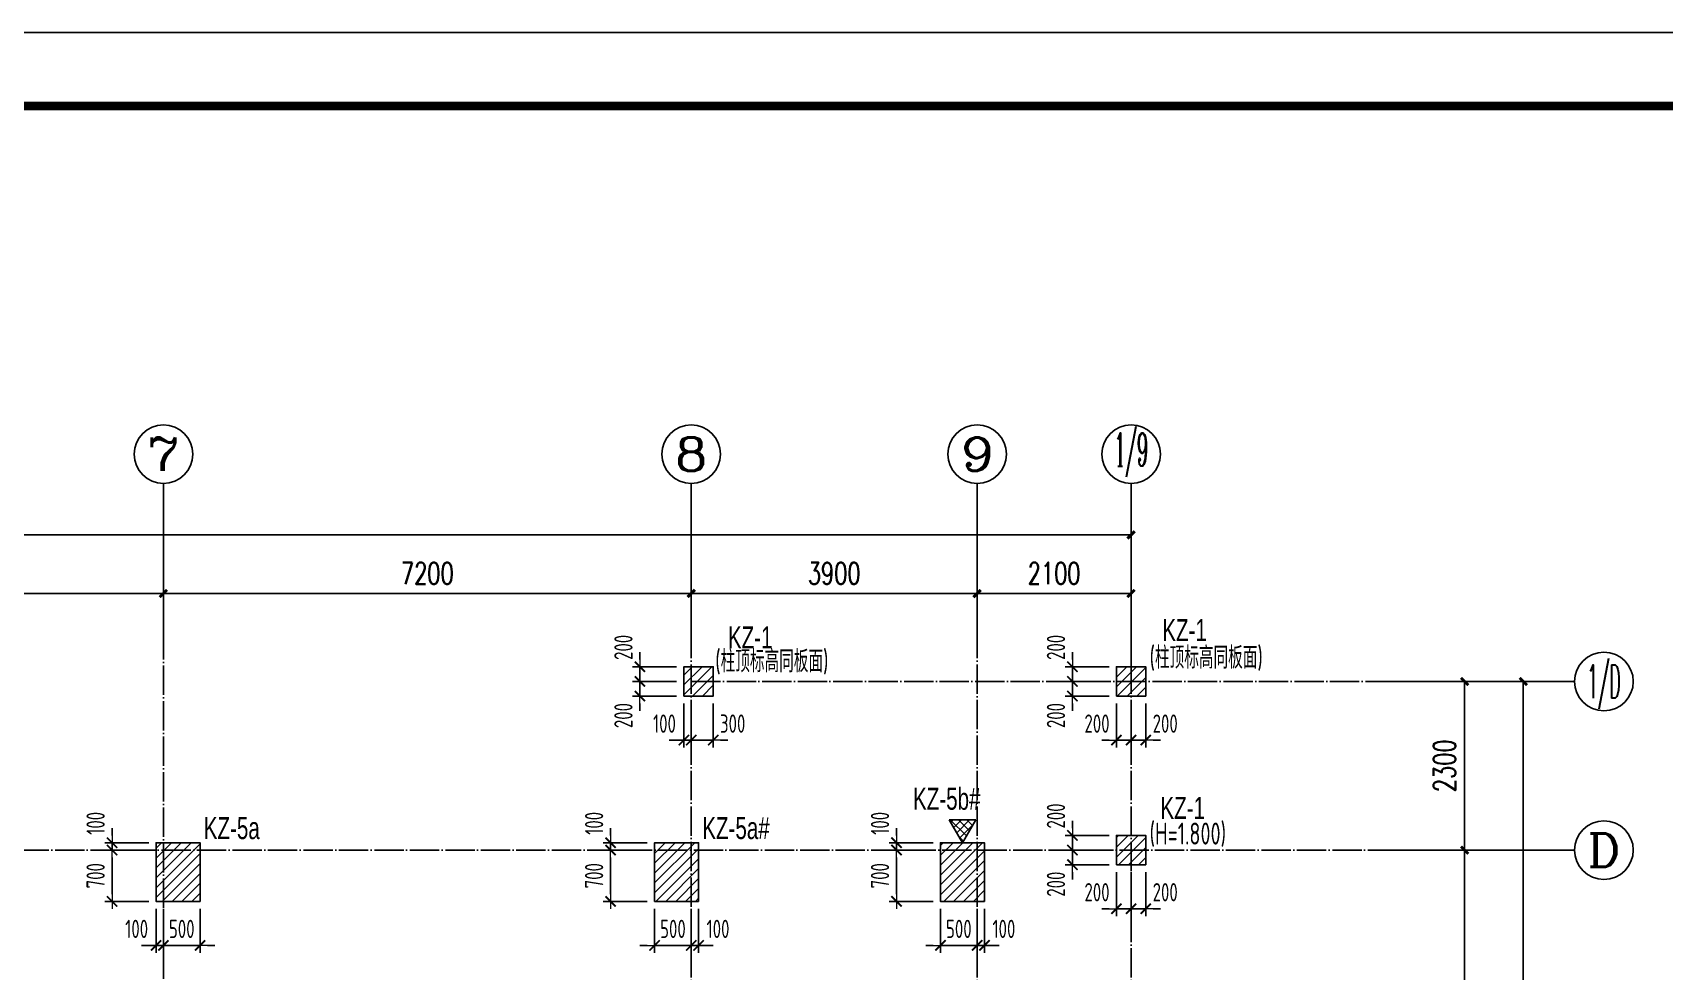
# Model space of a CAD drawing. Extents: x -441005 to 725361, y -182459 to 319313.
# Drawn here: x 9066 to 31324, y -104754 to -91950 of the extents above; entities that cross this region are included whole.
import ezdxf
from ezdxf.enums import TextEntityAlignment as Align

# ---------------------------------------------------------------- set-up
doc = ezdxf.new("R2010")
doc.units = 0
doc.header["$LTSCALE"] = 100
doc.linetypes.add('DOTE', pattern=[2.42, 2, -0.2, 0.02, -0.2])
doc.layers.get('0').update_dxf_attribs({"linetype": 'CONTINUOUS'})
doc.layers.get('Defpoints').update_dxf_attribs({"linetype": 'CONTINUOUS'})
for name, color, linetype in [('AXIS', 3, 'CONTINUOUS'), ('AXIS_TEXT', 7, 'CONTINUOUS'), ('COLU', 7, 'CONTINUOUS'), ('DOTE', 8, 'DOTE'), ('S审图修改', 2, 'CONTINUOUS'), ('S说明&图名', 4, 'CONTINUOUS'), ('TT_KZ', 6, 'CONTINUOUS'), ('图框', 7, 'CONTINUOUS')]:
    doc.layers.add(name, color=color, linetype=linetype)
doc.layers.add('COLU-平法定位', color=3, linetype='ByLayer', lineweight=18)
doc.layers.add('T填充图层(非模板)', color=251, linetype='CONTINUOUS', lineweight=0)
doc.styles.add('_TCH_AXIS', font='COMPLEX', dxfattribs={"bigfont": 'GBCBIG'})
doc.styles.add('_TCH_DIM_T3', font='simplex_.ttf', dxfattribs={"width": 0.705882, "bigfont": 'GBCBIG'})
doc.styles.add('BW_Dim', font='Bweng.shx', dxfattribs={"width": 0.7, "bigfont": 'hztxt.shx'})
doc.styles.add('COMPLEX', font='COMPLEX')
doc.styles.get("Standard").update_dxf_attribs({"font": 'tssdeng.shx', "bigfont": '1.shx'})
doc.styles.add('TCCAD_Dimension', font='Tssdeng.shx', dxfattribs={"width": 0.7, "bigfont": 'hztxt.shx'})
doc.dimstyles.new('_TCH_ARCH&&100', dxfattribs={"dimtxt": 297.5, "dimasz": 100, "dimexe": 250, "dimexo": 300, "dimgap": 126.25, "dimtad": 1, "dimdec": 0, "dimzin": 0, "dimdsep": 46, "dimtxsty": '_TCH_DIM_T3', "dimblk": 'ARCHTICK', "dimcen": 0.09, "dimclrt": 7, "dimazin": 2, "dimtfac": 1, "dimtdec": 0, "dimtix": 1, "dimtmove": 2, "dimatfit": 3, "dimfxl": 0, "dimtolj": 1, "dimtzin": 0, "dimarcsym": 0})
doc.dimstyles.new('TCCAD_100_100', dxfattribs={"dimtxt": 250, "dimasz": 100, "dimexe": 100, "dimexo": 100, "dimgap": 100, "dimtad": 1, "dimdec": 0, "dimzin": 0, "dimdsep": 46, "dimtxsty": 'TCCAD_Dimension', "dimblk": '_TCDBK100_100', "dimcen": 0, "dimclrt": 7, "dimadec": 0, "dimazin": 0, "dimtfac": 1, "dimtdec": 0, "dimtix": 1, "dimtmove": 2, "dimatfit": 3, "dimfxl": 0, "dimtolj": 1, "dimtzin": 0, "dimarcsym": 0})
pattern_1 = [(45, (43125, -3e-11), (-67.35192, 67.35192), [])]
pattern_2 = [(45, (43125, 300), (-67.35192, 67.35192), [])]

# ---------------------------------------------------------------- blocks, each defined once
blk = doc.blocks.new('_TCDBK100_100')
blk.add_line((-1, 0), (1, 0))
at = {"const_width": 0.25}
blk.add_lwpolyline([(-0.7, -0.7), (0.7, 0.7)], dxfattribs=at)
blk = doc.blocks.new('*D496')
at = {"layer": 'COLU-平法定位', "color": 0, "linetype": 'Continuous', "lineweight": -2}
for p, q in [((20850, -102900), (20850, -102800)), ((21350, -103000), (20750, -103000)), ((20850, -103000), (20850, -103100)), ((21350, -103100), (20750, -103100)), ((20850, -103200), (20850, -103300))]:
    blk.add_line(p, q, dxfattribs=at)
at = {"layer": 'Defpoints', "color": 0, "linetype": 'Continuous'}
for p in [(21450, -103000), (20850, -103100), (21450, -103100)]:
    blk.add_point(p, dxfattribs=at)
at = {"layer": 'COLU-平法定位', "color": 0, "linetype": 'Continuous', "lineweight": -2, "xscale": 100, "yscale": 100, "zscale": 100}
for p, rotation in [((20850, -103000), 270), ((20850, -103100), 90)]:
    blk.add_blockref('_TCDBK100_100', p, dxfattribs=dict(at, rotation=rotation))
at = {"layer": 'COLU-平法定位', "color": 7, "linetype": 'Continuous', "insert": (20625, -102735), "char_height": 250, "attachment_point": 5, "rotation": 90, "style": 'TCCAD_Dimension'}
blk.add_mtext('\\A1;100', dxfattribs=at)
blk = doc.blocks.new('*D497')
at = {"layer": 'COLU-平法定位', "color": 0, "linetype": 'Continuous', "lineweight": -2}
for p, q in [((21350, -103100), (20750, -103100)), ((20850, -103200), (20850, -103700)), ((21350, -103800), (20750, -103800))]:
    blk.add_line(p, q, dxfattribs=at)
at = {"layer": 'Defpoints', "color": 0, "linetype": 'Continuous'}
for p in [(21450, -103100), (20850, -103800), (21450, -103800)]:
    blk.add_point(p, dxfattribs=at)
at = {"layer": 'COLU-平法定位', "color": 0, "linetype": 'Continuous', "lineweight": -2, "xscale": 100, "yscale": 100, "zscale": 100}
for p, rotation in [((20850, -103100), 90), ((20850, -103800), 270)]:
    blk.add_blockref('_TCDBK100_100', p, dxfattribs=dict(at, rotation=rotation))
at = {"layer": 'COLU-平法定位', "color": 7, "linetype": 'Continuous', "insert": (20625, -103450), "char_height": 250, "attachment_point": 5, "rotation": 90, "style": 'TCCAD_Dimension'}
blk.add_mtext('\\A1;700', dxfattribs=at)
blk = doc.blocks.new('*D498')
at = {"layer": 'COLU-平法定位', "color": 0, "linetype": 'Continuous', "lineweight": -2}
for p, q in [((21950, -103900), (21950, -104500)), ((22050, -103900), (22050, -104500)), ((21850, -104400), (21750, -104400)), ((22050, -104400), (21950, -104400)), ((22150, -104400), (22250, -104400))]:
    blk.add_line(p, q, dxfattribs=at)
at = {"layer": 'Defpoints', "color": 0, "linetype": 'Continuous'}
for p in [(21950, -103800), (22050, -103800), (21950, -104400)]:
    blk.add_point(p, dxfattribs=at)
at = {"layer": 'COLU-平法定位', "color": 0, "linetype": 'Continuous', "lineweight": -2, "xscale": 100, "yscale": 100, "zscale": 100}
for p, rotation in [((21950, -104400), 2.350379020726635e-08), ((22050, -104400), 180.0000000235038)]:
    blk.add_blockref('_TCDBK100_100', p, dxfattribs=dict(at, rotation=rotation))
at = {"layer": 'COLU-平法定位', "color": 7, "linetype": 'Continuous', "insert": (22315, -104175), "char_height": 250, "attachment_point": 5, "rotation": 0, "style": 'TCCAD_Dimension'}
blk.add_mtext('\\A1;100', dxfattribs=at)
blk = doc.blocks.new('*D499')
at = {"layer": 'COLU-平法定位', "color": 0, "linetype": 'Continuous', "lineweight": -2}
for p, q in [((21450, -103900), (21450, -104500)), ((21950, -103900), (21950, -104500)), ((21350, -104400), (21250, -104400)), ((21950, -104400), (21450, -104400)), ((22050, -104400), (22150, -104400))]:
    blk.add_line(p, q, dxfattribs=at)
at = {"layer": 'Defpoints', "color": 0, "linetype": 'Continuous'}
for p in [(21450, -103800), (21950, -103800), (21450, -104400)]:
    blk.add_point(p, dxfattribs=at)
at = {"layer": 'COLU-平法定位', "color": 0, "linetype": 'Continuous', "lineweight": -2, "xscale": 100, "yscale": 100, "zscale": 100}
for p, rotation in [((21450, -104400), 2.350379020726635e-08), ((21950, -104400), 180.0000000235038)]:
    blk.add_blockref('_TCDBK100_100', p, dxfattribs=dict(at, rotation=rotation))
at = {"layer": 'COLU-平法定位', "color": 7, "linetype": 'Continuous', "insert": (21700, -104175), "char_height": 250, "attachment_point": 5, "rotation": 0, "style": 'TCCAD_Dimension'}
blk.add_mtext('\\A1;500', dxfattribs=at)
blk = doc.blocks.new('*D508')
at = {"layer": 'COLU-平法定位', "color": 0, "linetype": 'Continuous', "lineweight": -2}
for p, q in [((16950, -102900), (16950, -102800)), ((17450, -103000), (16850, -103000)), ((16950, -103000), (16950, -103100)), ((17450, -103100), (16850, -103100)), ((16950, -103200), (16950, -103300))]:
    blk.add_line(p, q, dxfattribs=at)
at = {"layer": 'Defpoints', "color": 0, "linetype": 'Continuous'}
for p in [(17550, -103000), (16950, -103100), (17550, -103100)]:
    blk.add_point(p, dxfattribs=at)
at = {"layer": 'COLU-平法定位', "color": 0, "linetype": 'Continuous', "lineweight": -2, "xscale": 100, "yscale": 100, "zscale": 100}
for p, rotation in [((16950, -103000), 270), ((16950, -103100), 90)]:
    blk.add_blockref('_TCDBK100_100', p, dxfattribs=dict(at, rotation=rotation))
at = {"layer": 'COLU-平法定位', "color": 7, "linetype": 'Continuous', "insert": (16725, -102735), "char_height": 250, "attachment_point": 5, "rotation": 90, "style": 'TCCAD_Dimension'}
blk.add_mtext('\\A1;100', dxfattribs=at)
blk = doc.blocks.new('*D509')
at = {"layer": 'COLU-平法定位', "color": 0, "linetype": 'Continuous', "lineweight": -2}
for p, q in [((17450, -103100), (16850, -103100)), ((16950, -103200), (16950, -103700)), ((17450, -103800), (16850, -103800))]:
    blk.add_line(p, q, dxfattribs=at)
at = {"layer": 'Defpoints', "color": 0, "linetype": 'Continuous'}
for p in [(17550, -103100), (16950, -103800), (17550, -103800)]:
    blk.add_point(p, dxfattribs=at)
at = {"layer": 'COLU-平法定位', "color": 0, "linetype": 'Continuous', "lineweight": -2, "xscale": 100, "yscale": 100, "zscale": 100}
for p, rotation in [((16950, -103100), 90), ((16950, -103800), 270)]:
    blk.add_blockref('_TCDBK100_100', p, dxfattribs=dict(at, rotation=rotation))
at = {"layer": 'COLU-平法定位', "color": 7, "linetype": 'Continuous', "insert": (16725, -103450), "char_height": 250, "attachment_point": 5, "rotation": 90, "style": 'TCCAD_Dimension'}
blk.add_mtext('\\A1;700', dxfattribs=at)
blk = doc.blocks.new('*D510')
at = {"layer": 'COLU-平法定位', "color": 0, "linetype": 'Continuous', "lineweight": -2}
for p, q in [((18050, -103900), (18050, -104500)), ((18150, -103900), (18150, -104500)), ((17950, -104400), (17850, -104400)), ((18150, -104400), (18050, -104400)), ((18250, -104400), (18350, -104400))]:
    blk.add_line(p, q, dxfattribs=at)
at = {"layer": 'Defpoints', "color": 0, "linetype": 'Continuous'}
for p in [(18050, -103800), (18150, -103800), (18050, -104400)]:
    blk.add_point(p, dxfattribs=at)
at = {"layer": 'COLU-平法定位', "color": 0, "linetype": 'Continuous', "lineweight": -2, "xscale": 100, "yscale": 100, "zscale": 100}
for p, rotation in [((18050, -104400), 2.350379020726635e-08), ((18150, -104400), 180.0000000235038)]:
    blk.add_blockref('_TCDBK100_100', p, dxfattribs=dict(at, rotation=rotation))
at = {"layer": 'COLU-平法定位', "color": 7, "linetype": 'Continuous', "insert": (18415, -104175), "char_height": 250, "attachment_point": 5, "rotation": 0, "style": 'TCCAD_Dimension'}
blk.add_mtext('\\A1;100', dxfattribs=at)
blk = doc.blocks.new('*D511')
at = {"layer": 'COLU-平法定位', "color": 0, "linetype": 'Continuous', "lineweight": -2}
for p, q in [((17550, -103900), (17550, -104500)), ((18050, -103900), (18050, -104500)), ((17450, -104400), (17350, -104400)), ((18050, -104400), (17550, -104400)), ((18150, -104400), (18250, -104400))]:
    blk.add_line(p, q, dxfattribs=at)
at = {"layer": 'Defpoints', "color": 0, "linetype": 'Continuous'}
for p in [(17550, -103800), (18050, -103800), (17550, -104400)]:
    blk.add_point(p, dxfattribs=at)
at = {"layer": 'COLU-平法定位', "color": 0, "linetype": 'Continuous', "lineweight": -2, "xscale": 100, "yscale": 100, "zscale": 100}
for p, rotation in [((17550, -104400), 2.350211087439454e-08), ((18050, -104400), 180.0000000235021)]:
    blk.add_blockref('_TCDBK100_100', p, dxfattribs=dict(at, rotation=rotation))
at = {"layer": 'COLU-平法定位', "color": 7, "linetype": 'Continuous', "insert": (17800, -104175), "char_height": 250, "attachment_point": 5, "rotation": 0, "style": 'TCCAD_Dimension'}
blk.add_mtext('\\A1;500', dxfattribs=at)
blk = doc.blocks.new('*D520')
at = {"layer": 'COLU-平法定位', "color": 0, "linetype": 'Continuous', "lineweight": -2}
for p, q in [((10150, -102900), (10150, -102800)), ((10650, -103000), (10050, -103000)), ((10150, -103000), (10150, -103100)), ((10650, -103100), (10050, -103100)), ((10150, -103200), (10150, -103300))]:
    blk.add_line(p, q, dxfattribs=at)
at = {"layer": 'Defpoints', "color": 0, "linetype": 'Continuous'}
for p in [(10750, -103000), (10150, -103100), (10750, -103100)]:
    blk.add_point(p, dxfattribs=at)
at = {"layer": 'COLU-平法定位', "color": 0, "linetype": 'Continuous', "lineweight": -2, "xscale": 100, "yscale": 100, "zscale": 100}
for p, rotation in [((10150, -103000), 270), ((10150, -103100), 90)]:
    blk.add_blockref('_TCDBK100_100', p, dxfattribs=dict(at, rotation=rotation))
at = {"layer": 'COLU-平法定位', "color": 7, "linetype": 'Continuous', "insert": (9925, -102735), "char_height": 250, "attachment_point": 5, "rotation": 90, "style": 'TCCAD_Dimension'}
blk.add_mtext('\\A1;100', dxfattribs=at)
blk = doc.blocks.new('*D521')
at = {"layer": 'COLU-平法定位', "color": 0, "linetype": 'Continuous', "lineweight": -2}
for p, q in [((10650, -103100), (10050, -103100)), ((10150, -103200), (10150, -103700)), ((10650, -103800), (10050, -103800))]:
    blk.add_line(p, q, dxfattribs=at)
at = {"layer": 'Defpoints', "color": 0, "linetype": 'Continuous'}
for p in [(10750, -103100), (10150, -103800), (10750, -103800)]:
    blk.add_point(p, dxfattribs=at)
at = {"layer": 'COLU-平法定位', "color": 0, "linetype": 'Continuous', "lineweight": -2, "xscale": 100, "yscale": 100, "zscale": 100}
for p, rotation in [((10150, -103100), 90), ((10150, -103800), 270)]:
    blk.add_blockref('_TCDBK100_100', p, dxfattribs=dict(at, rotation=rotation))
at = {"layer": 'COLU-平法定位', "color": 7, "linetype": 'Continuous', "insert": (9925, -103450), "char_height": 250, "attachment_point": 5, "rotation": 90, "style": 'TCCAD_Dimension'}
blk.add_mtext('\\A1;700', dxfattribs=at)
blk = doc.blocks.new('*D522')
at = {"layer": 'COLU-平法定位', "color": 0, "linetype": 'Continuous', "lineweight": -2}
for p, q in [((10850, -103900), (10850, -104500)), ((11350, -103900), (11350, -104500)), ((10750, -104400), (10650, -104400)), ((11350, -104400), (10850, -104400)), ((11450, -104400), (11550, -104400))]:
    blk.add_line(p, q, dxfattribs=at)
at = {"layer": 'Defpoints', "color": 0, "linetype": 'Continuous'}
for p in [(10850, -103800), (11350, -103800), (10850, -104400)]:
    blk.add_point(p, dxfattribs=at)
at = {"layer": 'COLU-平法定位', "color": 0, "linetype": 'Continuous', "lineweight": -2, "xscale": 100, "yscale": 100, "zscale": 100}
for p, rotation in [((10850, -104400), 2.350379020726635e-08), ((11350, -104400), 180.0000000235038)]:
    blk.add_blockref('_TCDBK100_100', p, dxfattribs=dict(at, rotation=rotation))
at = {"layer": 'COLU-平法定位', "color": 7, "linetype": 'Continuous', "insert": (11100, -104175), "char_height": 250, "attachment_point": 5, "rotation": 0, "style": 'TCCAD_Dimension'}
blk.add_mtext('\\A1;500', dxfattribs=at)
blk = doc.blocks.new('*D523')
at = {"layer": 'COLU-平法定位', "color": 0, "linetype": 'Continuous', "lineweight": -2}
for p, q in [((10750, -103900), (10750, -104500)), ((10850, -103900), (10850, -104500)), ((10650, -104400), (10550, -104400)), ((10850, -104400), (10750, -104400)), ((10950, -104400), (11050, -104400))]:
    blk.add_line(p, q, dxfattribs=at)
at = {"layer": 'Defpoints', "color": 0, "linetype": 'Continuous'}
for p in [(10750, -103800), (10850, -103800), (10750, -104400)]:
    blk.add_point(p, dxfattribs=at)
at = {"layer": 'COLU-平法定位', "color": 0, "linetype": 'Continuous', "lineweight": -2, "xscale": 100, "yscale": 100, "zscale": 100}
for p, rotation in [((10750, -104400), 2.350379020726635e-08), ((10850, -104400), 180.0000000235038)]:
    blk.add_blockref('_TCDBK100_100', p, dxfattribs=dict(at, rotation=rotation))
at = {"layer": 'COLU-平法定位', "color": 7, "linetype": 'Continuous', "insert": (10485, -104175), "char_height": 250, "attachment_point": 5, "rotation": 0, "style": 'TCCAD_Dimension'}
blk.add_mtext('\\A1;100', dxfattribs=at)
blk = doc.blocks.new('A$C1D0B091C')
at = {"layer": 'S说明&图名'}
h = blk.add_hatch(dxfattribs=at)
h.set_pattern_fill('ANSI37', color=2, scale=25, style=0)
h.set_pattern_definition([(45, (18976.5, 49442.676), (-56.1266, 56.1266), []), (135, (18976.5, 49442.676), (-56.1266, -56.1266), [])])
h.paths.add_polyline_path([(181, 313), (0, 0), (362, 0)])
at = {"layer": 'S说明&图名', "color": 2}
for p, q in [((0, 0), (181, 313)), ((362, 0), (181, 313)), ((0, 0), (362, 0))]:
    blk.add_line(p, q, dxfattribs=at)
blk = doc.blocks.new('_AXISO')
blk.add_circle((0, 0), 0.5)
at = {"layer": 'AXIS_TEXT', "style": 'COMPLEX', "width": 1.041667}
blk.add_attdef('A', text='', height=0.56, dxfattribs=at).set_placement((-0.25, -0.28), (0.25, -0.28), align=Align.FIT)
blk = doc.blocks.new('_ArchTick')
at = {"color": 0, "linetype": 'ByBlock', "const_width": 0.4}
blk.add_lwpolyline([(-0.5, -0.5), (0.5, 0.5)], dxfattribs=at)
blk = doc.blocks.new('*D862')
at = {"layer": 'AXIS', "color": 0, "lineweight": -2}
for p, q in [((4600, -99800), (4600, -99350)), ((10850, -99800), (10850, -99350)), ((4600, -99600), (10850, -99600))]:
    blk.add_line(p, q, dxfattribs=at)
at = {"layer": 'Defpoints', "color": 0}
for p in [(10850, -99600), (4600, -100100), (10850, -100100)]:
    blk.add_point(p, dxfattribs=at)
at = {"layer": 'AXIS', "color": 0, "lineweight": -2, "xscale": 100, "yscale": 100, "zscale": 100, "rotation": 180}
blk.add_blockref('_ArchTick', (4600, -99600), dxfattribs=at)
at = {"layer": 'AXIS', "color": 0, "lineweight": -2, "xscale": 100, "yscale": 100, "zscale": 100}
blk.add_blockref('_ArchTick', (10850, -99600), dxfattribs=at)
at = {"layer": 'AXIS', "color": 7, "insert": (7725, -99324), "char_height": 297.5, "attachment_point": 5, "style": '_TCH_DIM_T3'}
blk.add_mtext('\\A1;6250', dxfattribs=at)
blk = doc.blocks.new('*D870')
at = {"layer": 'AXIS', "color": 0, "lineweight": -2}
for p, q in [((-29800, -99800), (-29800, -98550)), ((24050, -99800), (24050, -98550)), ((-29800, -98800), (24050, -98800))]:
    blk.add_line(p, q, dxfattribs=at)
at = {"layer": 'Defpoints', "color": 0}
for p in [(24050, -98800), (-29800, -100100), (24050, -100100)]:
    blk.add_point(p, dxfattribs=at)
at = {"layer": 'AXIS', "color": 0, "lineweight": -2, "xscale": 100, "yscale": 100, "zscale": 100, "rotation": 180}
blk.add_blockref('_ArchTick', (-29800, -98800), dxfattribs=at)
at = {"layer": 'AXIS', "color": 0, "lineweight": -2, "xscale": 100, "yscale": 100, "zscale": 100}
blk.add_blockref('_ArchTick', (24050, -98800), dxfattribs=at)
at = {"layer": 'AXIS', "color": 7, "insert": (-2875, -98524), "char_height": 297.5, "attachment_point": 5, "style": '_TCH_DIM_T3'}
blk.add_mtext('\\A1;53850', dxfattribs=at)
blk = doc.blocks.new('*D871')
at = {"layer": 'AXIS', "color": 0, "lineweight": -2}
for p, q in [((10850, -99800), (10850, -99350)), ((18050, -99800), (18050, -99350)), ((10850, -99600), (18050, -99600))]:
    blk.add_line(p, q, dxfattribs=at)
at = {"layer": 'Defpoints', "color": 0}
for p in [(18050, -99600), (10850, -100100), (18050, -100100)]:
    blk.add_point(p, dxfattribs=at)
at = {"layer": 'AXIS', "color": 0, "lineweight": -2, "xscale": 100, "yscale": 100, "zscale": 100, "rotation": 180}
blk.add_blockref('_ArchTick', (10850, -99600), dxfattribs=at)
at = {"layer": 'AXIS', "color": 0, "lineweight": -2, "xscale": 100, "yscale": 100, "zscale": 100}
blk.add_blockref('_ArchTick', (18050, -99600), dxfattribs=at)
at = {"layer": 'AXIS', "color": 7, "insert": (14450, -99324), "char_height": 297.5, "attachment_point": 5, "style": '_TCH_DIM_T3'}
blk.add_mtext('\\A1;7200', dxfattribs=at)
blk = doc.blocks.new('*D872')
at = {"layer": 'AXIS', "color": 0, "lineweight": -2}
for p, q in [((18050, -99800), (18050, -99350)), ((21950, -99800), (21950, -99350)), ((18050, -99600), (21950, -99600))]:
    blk.add_line(p, q, dxfattribs=at)
at = {"layer": 'Defpoints', "color": 0}
for p in [(21950, -99600), (18050, -100100), (21950, -100100)]:
    blk.add_point(p, dxfattribs=at)
at = {"layer": 'AXIS', "color": 0, "lineweight": -2, "xscale": 100, "yscale": 100, "zscale": 100, "rotation": 180}
blk.add_blockref('_ArchTick', (18050, -99600), dxfattribs=at)
at = {"layer": 'AXIS', "color": 0, "lineweight": -2, "xscale": 100, "yscale": 100, "zscale": 100}
blk.add_blockref('_ArchTick', (21950, -99600), dxfattribs=at)
at = {"layer": 'AXIS', "color": 7, "insert": (20000, -99324), "char_height": 297.5, "attachment_point": 5, "style": '_TCH_DIM_T3'}
blk.add_mtext('\\A1;3900', dxfattribs=at)
blk = doc.blocks.new('*D876')
at = {"layer": 'AXIS', "color": 0, "lineweight": -2}
for p, q in [((27700, -100800), (29650, -100800)), ((29400, -116300), (29400, -100800)), ((27700, -116300), (29650, -116300))]:
    blk.add_line(p, q, dxfattribs=at)
at = {"layer": 'Defpoints', "color": 0}
for p in [(27400, -100800), (29400, -100800), (27400, -116300)]:
    blk.add_point(p, dxfattribs=at)
at = {"layer": 'AXIS', "color": 0, "lineweight": -2, "xscale": 100, "yscale": 100, "zscale": 100}
for p, rotation in [((29400, -100800), 90), ((29400, -116300), 270)]:
    blk.add_blockref('_ArchTick', p, dxfattribs=dict(at, rotation=rotation))
at = {"layer": 'AXIS', "color": 7, "insert": (29125, -108550), "char_height": 297.5, "attachment_point": 5, "rotation": 90, "style": '_TCH_DIM_T3'}
blk.add_mtext('\\A1;15500', dxfattribs=at)
blk = doc.blocks.new('*D879')
at = {"layer": 'AXIS', "color": 0, "lineweight": -2}
for p, q in [((27700, -103100), (28850, -103100)), ((28600, -111400), (28600, -103100)), ((27700, -111400), (28850, -111400))]:
    blk.add_line(p, q, dxfattribs=at)
at = {"layer": 'Defpoints', "color": 0}
for p in [(27400, -103100), (28600, -103100), (27400, -111400)]:
    blk.add_point(p, dxfattribs=at)
at = {"layer": 'AXIS', "color": 0, "lineweight": -2, "xscale": 100, "yscale": 100, "zscale": 100}
for p, rotation in [((28600, -103100), 90), ((28600, -111400), 270)]:
    blk.add_blockref('_ArchTick', p, dxfattribs=dict(at, rotation=rotation))
at = {"layer": 'AXIS', "color": 7, "insert": (28324, -107250), "char_height": 297.5, "attachment_point": 5, "rotation": 90, "style": '_TCH_DIM_T3'}
blk.add_mtext('\\A1;8300', dxfattribs=at)
blk = doc.blocks.new('*D882')
at = {"layer": 'AXIS', "color": 0, "lineweight": -2}
for p, q in [((21950, -99800), (21950, -99350)), ((24050, -99800), (24050, -99350)), ((21950, -99600), (24050, -99600))]:
    blk.add_line(p, q, dxfattribs=at)
at = {"layer": 'Defpoints', "color": 0}
for p in [(24050, -99600), (21950, -100100), (24050, -100100)]:
    blk.add_point(p, dxfattribs=at)
at = {"layer": 'AXIS', "color": 0, "lineweight": -2, "xscale": 100, "yscale": 100, "zscale": 100, "rotation": 180}
blk.add_blockref('_ArchTick', (21950, -99600), dxfattribs=at)
at = {"layer": 'AXIS', "color": 0, "lineweight": -2, "xscale": 100, "yscale": 100, "zscale": 100}
blk.add_blockref('_ArchTick', (24050, -99600), dxfattribs=at)
at = {"layer": 'AXIS', "color": 7, "insert": (23000, -99324), "char_height": 297.5, "attachment_point": 5, "style": '_TCH_DIM_T3'}
blk.add_mtext('\\A1;2100', dxfattribs=at)
blk = doc.blocks.new('*D883')
at = {"layer": 'AXIS', "color": 0, "lineweight": -2}
for p, q in [((27700, -100800), (28850, -100800)), ((28600, -103100), (28600, -100800)), ((27700, -103100), (28850, -103100))]:
    blk.add_line(p, q, dxfattribs=at)
at = {"layer": 'Defpoints', "color": 0}
for p in [(27400, -100800), (28600, -100800), (27400, -103100)]:
    blk.add_point(p, dxfattribs=at)
at = {"layer": 'AXIS', "color": 0, "lineweight": -2, "xscale": 100, "yscale": 100, "zscale": 100}
for p, rotation in [((28600, -100800), 90), ((28600, -103100), 270)]:
    blk.add_blockref('_ArchTick', p, dxfattribs=dict(at, rotation=rotation))
at = {"layer": 'AXIS', "color": 7, "insert": (28325, -101950), "char_height": 297.5, "attachment_point": 5, "rotation": 90, "style": '_TCH_DIM_T3'}
blk.add_mtext('\\A1;2300', dxfattribs=at)
blk = doc.blocks.new('*D884')
at = {"layer": 'COLU-平法定位', "color": 0, "linetype": 'Continuous', "lineweight": -2}
for p, q in [((23750, -100600), (23150, -100600)), ((23250, -100500), (23250, -100400)), ((23250, -100600), (23250, -100800)), ((23750, -100800), (23150, -100800)), ((23250, -100900), (23250, -101000))]:
    blk.add_line(p, q, dxfattribs=at)
at = {"layer": 'Defpoints', "color": 0, "linetype": 'Continuous'}
for p in [(23850, -100600), (23250, -100800), (23850, -100800)]:
    blk.add_point(p, dxfattribs=at)
at = {"layer": 'COLU-平法定位', "color": 0, "linetype": 'Continuous', "lineweight": -2, "xscale": 100, "yscale": 100, "zscale": 100}
for p, rotation in [((23250, -100600), 270), ((23250, -100800), 90)]:
    blk.add_blockref('_TCDBK100_100', p, dxfattribs=dict(at, rotation=rotation))
at = {"layer": 'COLU-平法定位', "color": 7, "linetype": 'Continuous', "insert": (23025, -100335), "char_height": 250, "attachment_point": 5, "rotation": 90, "style": 'TCCAD_Dimension'}
blk.add_mtext('\\A1;200', dxfattribs=at)
blk = doc.blocks.new('*D885')
at = {"layer": 'COLU-平法定位', "color": 0, "linetype": 'Continuous', "lineweight": -2}
for p, q in [((23250, -100700), (23250, -100600)), ((23750, -100800), (23150, -100800)), ((23250, -100800), (23250, -101000)), ((23750, -101000), (23150, -101000)), ((23250, -101100), (23250, -101200))]:
    blk.add_line(p, q, dxfattribs=at)
at = {"layer": 'Defpoints', "color": 0, "linetype": 'Continuous'}
for p in [(23850, -100800), (23250, -101000), (23850, -101000)]:
    blk.add_point(p, dxfattribs=at)
at = {"layer": 'COLU-平法定位', "color": 0, "linetype": 'Continuous', "lineweight": -2, "xscale": 100, "yscale": 100, "zscale": 100}
for p, rotation in [((23250, -100800), 270), ((23250, -101000), 90)]:
    blk.add_blockref('_TCDBK100_100', p, dxfattribs=dict(at, rotation=rotation))
at = {"layer": 'COLU-平法定位', "color": 7, "linetype": 'Continuous', "insert": (23025, -101265), "char_height": 250, "attachment_point": 5, "rotation": 90, "style": 'TCCAD_Dimension'}
blk.add_mtext('\\A1;200', dxfattribs=at)
blk = doc.blocks.new('*D886')
at = {"layer": 'COLU-平法定位', "color": 0, "linetype": 'Continuous', "lineweight": -2}
for p, q in [((24050, -101100), (24050, -101700)), ((24250, -101100), (24250, -101700)), ((23950, -101600), (23850, -101600)), ((24250, -101600), (24050, -101600)), ((24350, -101600), (24450, -101600))]:
    blk.add_line(p, q, dxfattribs=at)
at = {"layer": 'Defpoints', "color": 0, "linetype": 'Continuous'}
for p in [(24050, -101000), (24250, -101000), (24050, -101600)]:
    blk.add_point(p, dxfattribs=at)
at = {"layer": 'COLU-平法定位', "color": 0, "linetype": 'Continuous', "lineweight": -2, "xscale": 100, "yscale": 100, "zscale": 100}
for p, rotation in [((24050, -101600), 2.350379020726635e-08), ((24250, -101600), 180.0000000235038)]:
    blk.add_blockref('_TCDBK100_100', p, dxfattribs=dict(at, rotation=rotation))
at = {"layer": 'COLU-平法定位', "color": 7, "linetype": 'Continuous', "insert": (24515, -101375), "char_height": 250, "attachment_point": 5, "rotation": 0, "style": 'TCCAD_Dimension'}
blk.add_mtext('\\A1;200', dxfattribs=at)
blk = doc.blocks.new('*D887')
at = {"layer": 'COLU-平法定位', "color": 0, "linetype": 'Continuous', "lineweight": -2}
for p, q in [((23850, -101100), (23850, -101700)), ((24050, -101100), (24050, -101700)), ((23750, -101600), (23650, -101600)), ((24050, -101600), (23850, -101600)), ((24150, -101600), (24250, -101600))]:
    blk.add_line(p, q, dxfattribs=at)
at = {"layer": 'Defpoints', "color": 0, "linetype": 'Continuous'}
for p in [(23850, -101000), (24050, -101000), (23850, -101600)]:
    blk.add_point(p, dxfattribs=at)
at = {"layer": 'COLU-平法定位', "color": 0, "linetype": 'Continuous', "lineweight": -2, "xscale": 100, "yscale": 100, "zscale": 100}
for p, rotation in [((23850, -101600), 2.350379020726635e-08), ((24050, -101600), 180.0000000235038)]:
    blk.add_blockref('_TCDBK100_100', p, dxfattribs=dict(at, rotation=rotation))
at = {"layer": 'COLU-平法定位', "color": 7, "linetype": 'Continuous', "insert": (23585, -101375), "char_height": 250, "attachment_point": 5, "rotation": 0, "style": 'TCCAD_Dimension'}
blk.add_mtext('\\A1;200', dxfattribs=at)
blk = doc.blocks.new('*D888')
at = {"layer": 'COLU-平法定位', "color": 0, "linetype": 'Continuous', "lineweight": -2}
for p, q in [((17850, -100600), (17250, -100600)), ((17350, -100500), (17350, -100400)), ((17350, -100600), (17350, -100800)), ((17850, -100800), (17250, -100800)), ((17350, -100900), (17350, -101000))]:
    blk.add_line(p, q, dxfattribs=at)
at = {"layer": 'Defpoints', "color": 0, "linetype": 'Continuous'}
for p in [(17950, -100600), (17350, -100800), (17950, -100800)]:
    blk.add_point(p, dxfattribs=at)
at = {"layer": 'COLU-平法定位', "color": 0, "linetype": 'Continuous', "lineweight": -2, "xscale": 100, "yscale": 100, "zscale": 100}
for p, rotation in [((17350, -100600), 270), ((17350, -100800), 90)]:
    blk.add_blockref('_TCDBK100_100', p, dxfattribs=dict(at, rotation=rotation))
at = {"layer": 'COLU-平法定位', "color": 7, "linetype": 'Continuous', "insert": (17125, -100335), "char_height": 250, "attachment_point": 5, "rotation": 90, "style": 'TCCAD_Dimension'}
blk.add_mtext('\\A1;200', dxfattribs=at)
blk = doc.blocks.new('*D889')
at = {"layer": 'COLU-平法定位', "color": 0, "linetype": 'Continuous', "lineweight": -2}
for p, q in [((17350, -100700), (17350, -100600)), ((17850, -100800), (17250, -100800)), ((17350, -100800), (17350, -101000)), ((17850, -101000), (17250, -101000)), ((17350, -101100), (17350, -101200))]:
    blk.add_line(p, q, dxfattribs=at)
at = {"layer": 'Defpoints', "color": 0, "linetype": 'Continuous'}
for p in [(17950, -100800), (17350, -101000), (17950, -101000)]:
    blk.add_point(p, dxfattribs=at)
at = {"layer": 'COLU-平法定位', "color": 0, "linetype": 'Continuous', "lineweight": -2, "xscale": 100, "yscale": 100, "zscale": 100}
for p, rotation in [((17350, -100800), 270), ((17350, -101000), 90)]:
    blk.add_blockref('_TCDBK100_100', p, dxfattribs=dict(at, rotation=rotation))
at = {"layer": 'COLU-平法定位', "color": 7, "linetype": 'Continuous', "insert": (17125, -101265), "char_height": 250, "attachment_point": 5, "rotation": 90, "style": 'TCCAD_Dimension'}
blk.add_mtext('\\A1;200', dxfattribs=at)
blk = doc.blocks.new('*D890')
at = {"layer": 'COLU-平法定位', "color": 0, "linetype": 'Continuous', "lineweight": -2}
for p, q in [((18050, -101100), (18050, -101700)), ((18350, -101100), (18350, -101700)), ((17950, -101600), (17850, -101600)), ((18350, -101600), (18050, -101600)), ((18450, -101600), (18550, -101600))]:
    blk.add_line(p, q, dxfattribs=at)
at = {"layer": 'Defpoints', "color": 0, "linetype": 'Continuous'}
for p in [(18050, -101000), (18350, -101000), (18050, -101600)]:
    blk.add_point(p, dxfattribs=at)
at = {"layer": 'COLU-平法定位', "color": 0, "linetype": 'Continuous', "lineweight": -2, "xscale": 100, "yscale": 100, "zscale": 100}
for p, rotation in [((18050, -101600), 2.349544443178219e-08), ((18350, -101600), 180.0000000234955)]:
    blk.add_blockref('_TCDBK100_100', p, dxfattribs=dict(at, rotation=rotation))
at = {"layer": 'COLU-平法定位', "color": 7, "linetype": 'Continuous', "insert": (18615, -101375), "char_height": 250, "attachment_point": 5, "rotation": 0, "style": 'TCCAD_Dimension'}
blk.add_mtext('\\A1;300', dxfattribs=at)
blk = doc.blocks.new('*D891')
at = {"layer": 'COLU-平法定位', "color": 0, "linetype": 'Continuous', "lineweight": -2}
for p, q in [((17950, -101100), (17950, -101700)), ((18050, -101100), (18050, -101700)), ((17850, -101600), (17750, -101600)), ((18050, -101600), (17950, -101600)), ((18150, -101600), (18250, -101600))]:
    blk.add_line(p, q, dxfattribs=at)
at = {"layer": 'Defpoints', "color": 0, "linetype": 'Continuous'}
for p in [(17950, -101000), (18050, -101000), (17950, -101600)]:
    blk.add_point(p, dxfattribs=at)
at = {"layer": 'COLU-平法定位', "color": 0, "linetype": 'Continuous', "lineweight": -2, "xscale": 100, "yscale": 100, "zscale": 100}
for p, rotation in [((17950, -101600), 2.349544443178219e-08), ((18050, -101600), 180.0000000234955)]:
    blk.add_blockref('_TCDBK100_100', p, dxfattribs=dict(at, rotation=rotation))
at = {"layer": 'COLU-平法定位', "color": 7, "linetype": 'Continuous', "insert": (17685, -101375), "char_height": 250, "attachment_point": 5, "rotation": 0, "style": 'TCCAD_Dimension'}
blk.add_mtext('\\A1;100', dxfattribs=at)
blk = doc.blocks.new('*D892')
at = {"layer": 'COLU-平法定位', "color": 0, "linetype": 'Continuous', "lineweight": -2}
for p, q in [((23250, -102800), (23250, -102700)), ((23750, -102900), (23150, -102900)), ((23250, -102900), (23250, -103100)), ((23750, -103100), (23150, -103100)), ((23250, -103200), (23250, -103300))]:
    blk.add_line(p, q, dxfattribs=at)
at = {"layer": 'Defpoints', "color": 0, "linetype": 'Continuous'}
for p in [(23850, -102900), (23250, -103100), (23850, -103100)]:
    blk.add_point(p, dxfattribs=at)
at = {"layer": 'COLU-平法定位', "color": 0, "linetype": 'Continuous', "lineweight": -2, "xscale": 100, "yscale": 100, "zscale": 100}
for p, rotation in [((23250, -102900), 270), ((23250, -103100), 90)]:
    blk.add_blockref('_TCDBK100_100', p, dxfattribs=dict(at, rotation=rotation))
at = {"layer": 'COLU-平法定位', "color": 7, "linetype": 'Continuous', "insert": (23025, -102635), "char_height": 250, "attachment_point": 5, "rotation": 90, "style": 'TCCAD_Dimension'}
blk.add_mtext('\\A1;200', dxfattribs=at)
blk = doc.blocks.new('*D893')
at = {"layer": 'COLU-平法定位', "color": 0, "linetype": 'Continuous', "lineweight": -2}
for p, q in [((23250, -103000), (23250, -102900)), ((23750, -103100), (23150, -103100)), ((23250, -103100), (23250, -103300)), ((23750, -103300), (23150, -103300)), ((23250, -103400), (23250, -103500))]:
    blk.add_line(p, q, dxfattribs=at)
at = {"layer": 'Defpoints', "color": 0, "linetype": 'Continuous'}
for p in [(23850, -103100), (23250, -103300), (23850, -103300)]:
    blk.add_point(p, dxfattribs=at)
at = {"layer": 'COLU-平法定位', "color": 0, "linetype": 'Continuous', "lineweight": -2, "xscale": 100, "yscale": 100, "zscale": 100}
for p, rotation in [((23250, -103100), 270), ((23250, -103300), 90)]:
    blk.add_blockref('_TCDBK100_100', p, dxfattribs=dict(at, rotation=rotation))
at = {"layer": 'COLU-平法定位', "color": 7, "linetype": 'Continuous', "insert": (23025, -103565), "char_height": 250, "attachment_point": 5, "rotation": 90, "style": 'TCCAD_Dimension'}
blk.add_mtext('\\A1;200', dxfattribs=at)
blk = doc.blocks.new('*D894')
at = {"layer": 'COLU-平法定位', "color": 0, "linetype": 'Continuous', "lineweight": -2}
for p, q in [((24050, -103400), (24050, -104000)), ((24250, -103400), (24250, -104000)), ((23950, -103900), (23850, -103900)), ((24250, -103900), (24050, -103900)), ((24350, -103900), (24450, -103900))]:
    blk.add_line(p, q, dxfattribs=at)
at = {"layer": 'Defpoints', "color": 0, "linetype": 'Continuous'}
for p in [(24050, -103300), (24250, -103300), (24050, -103900)]:
    blk.add_point(p, dxfattribs=at)
at = {"layer": 'COLU-平法定位', "color": 0, "linetype": 'Continuous', "lineweight": -2, "xscale": 100, "yscale": 100, "zscale": 100}
for p, rotation in [((24050, -103900), 2.350379020726635e-08), ((24250, -103900), 180.0000000235038)]:
    blk.add_blockref('_TCDBK100_100', p, dxfattribs=dict(at, rotation=rotation))
at = {"layer": 'COLU-平法定位', "color": 7, "linetype": 'Continuous', "insert": (24515, -103675), "char_height": 250, "attachment_point": 5, "rotation": 0, "style": 'TCCAD_Dimension'}
blk.add_mtext('\\A1;200', dxfattribs=at)
blk = doc.blocks.new('*D895')
at = {"layer": 'COLU-平法定位', "color": 0, "linetype": 'Continuous', "lineweight": -2}
for p, q in [((23850, -103400), (23850, -104000)), ((24050, -103400), (24050, -104000)), ((23750, -103900), (23650, -103900)), ((24050, -103900), (23850, -103900)), ((24150, -103900), (24250, -103900))]:
    blk.add_line(p, q, dxfattribs=at)
at = {"layer": 'Defpoints', "color": 0, "linetype": 'Continuous'}
for p in [(23850, -103300), (24050, -103300), (23850, -103900)]:
    blk.add_point(p, dxfattribs=at)
at = {"layer": 'COLU-平法定位', "color": 0, "linetype": 'Continuous', "lineweight": -2, "xscale": 100, "yscale": 100, "zscale": 100}
for p, rotation in [((23850, -103900), 2.350379020726635e-08), ((24050, -103900), 180.0000000235038)]:
    blk.add_blockref('_TCDBK100_100', p, dxfattribs=dict(at, rotation=rotation))
at = {"layer": 'COLU-平法定位', "color": 7, "linetype": 'Continuous', "insert": (23585, -103675), "char_height": 250, "attachment_point": 5, "rotation": 0, "style": 'TCCAD_Dimension'}
blk.add_mtext('\\A1;200', dxfattribs=at)
blk = doc.blocks.new('A2+1_2')
at = {"layer": '图框'}
blk.add_lwpolyline([(0, 0), (89100, 0), (89100, 42000), (0, 42000)], close=True, dxfattribs=at)
at = {"layer": '图框', "const_width": 120}
blk.add_lwpolyline([(2500, 1000), (88100, 1000), (88100, 41000), (2500, 41000)], close=True, dxfattribs=at)

msp = doc.modelspace()

# ---------------------------------------------------------------- hatches: boundary and pattern name
at = {"layer": 'S审图修改'}
h = msp.add_hatch(dxfattribs=at)
h.set_pattern_fill('ANSI31', color=256, scale=30, style=0)
h.paths.add_polyline_path([(11350, -103800), (11350, -103000), (10750, -103000), (10750, -103800)])
h = msp.add_hatch(dxfattribs=at)
h.set_pattern_fill('ANSI31', color=256, scale=30, style=0)
h.paths.add_polyline_path([(18150, -103800), (18150, -103000), (17550, -103000), (17550, -103800)])
at = {"layer": 'T填充图层(非模板)'}
h = msp.add_hatch(dxfattribs=at)
h.set_pattern_fill('ANSI31', color=6, scale=30, style=0)
h.set_pattern_definition(pattern_2)
h.paths.add_polyline_path([(17950, -101000), (18350, -101000), (18350, -100600), (17950, -100600)])
h = msp.add_hatch(dxfattribs=at)
h.set_pattern_fill('ANSI31', color=6, scale=30, style=0)
h.set_pattern_definition(pattern_2)
h.paths.add_polyline_path([(23850, -101000), (24250, -101000), (24250, -100600), (23850, -100600)])
h = msp.add_hatch(dxfattribs=at)
h.set_pattern_fill('ANSI31', color=6, scale=30, style=0)
h.set_pattern_definition(pattern_1)
h.paths.add_polyline_path([(22050, -103800), (22050, -103000), (21450, -103000), (21450, -103800)])
h = msp.add_hatch(dxfattribs=at)
h.set_pattern_fill('ANSI31', color=6, scale=30, style=0)
h.set_pattern_definition(pattern_1)
h.paths.add_polyline_path([(23850, -103300), (24250, -103300), (24250, -102900), (23850, -102900)])

# ---------------------------------------------------------------- linework, layer by layer
at = {"layer": 'AXIS'}
for p, q in [((10850, -100100), (10850, -98100)), ((18050, -100100), (18050, -98100)), ((21950, -100100), (21950, -98100)), ((24050, -100600), (24050, -98100)), ((27400, -100800), (30100, -100800)), ((27400, -103100), (30100, -103100))]:
    msp.add_line(p, q, dxfattribs=at)
at = {"layer": 'COLU'}
for points in [[(17950, -101000), (18350, -101000), (18350, -100600), (17950, -100600)], [(23850, -101000), (24250, -101000), (24250, -100600), (23850, -100600)], [(11350, -103800), (11350, -103000), (10750, -103000), (10750, -103800)], [(18150, -103800), (18150, -103000), (17550, -103000), (17550, -103800)], [(22050, -103800), (22050, -103000), (21450, -103000), (21450, -103800)], [(23850, -103300), (24250, -103300), (24250, -102900), (23850, -102900)]]:
    msp.add_lwpolyline(points, close=True, dxfattribs=at)
at = {"layer": 'DOTE', "ltscale": 2}
for p, q in [((18050, -99600), (18050, -111400)), ((21950, -99600), (21950, -117600)), ((24050, -99600), (24050, -117600)), ((10850, -100100), (10850, -117600)), ((18050, -100800), (27400, -100800)), ((-30800, -103100), (27400, -103100))]:
    msp.add_line(p, q, dxfattribs=at)

# ---------------------------------------------------------------- block references
msp.add_blockref('A2+1_2', (-40300, -133950))
at = {"layer": 'AXIS'}
ref = msp.add_blockref('_AXISO', (10850, -97700), dxfattribs=dict(at, xscale=800, yscale=800, zscale=800))
ref.add_attrib('A', '7', dxfattribs={"layer": 'AXIS_TEXT', "height": 452.5, "style": '_TCH_AXIS', "width": 1.5}).set_placement((10623.7, -97926.3), (11076.3, -97926.3), align=Align.FIT)
ref = msp.add_blockref('_AXISO', (18050, -97700), dxfattribs=dict(at, xscale=800, yscale=800, zscale=800))
ref.add_attrib('A', '8', dxfattribs={"layer": 'AXIS_TEXT', "height": 452.5, "style": '_TCH_AXIS', "width": 1.5}).set_placement((17823.7, -97926.3), (18276.3, -97926.3), align=Align.FIT)
ref = msp.add_blockref('_AXISO', (21950, -97700), dxfattribs=dict(at, xscale=800, yscale=800, zscale=800))
ref.add_attrib('A', '9', dxfattribs={"layer": 'AXIS_TEXT', "height": 452.5, "style": '_TCH_AXIS', "width": 1.5}).set_placement((21723.7, -97926.3), (22176.3, -97926.3), align=Align.FIT)
ref = msp.add_blockref('_AXISO', (24050, -97700), dxfattribs=dict(at, xscale=-800, yscale=800, zscale=800, rotation=180))
ref.add_attrib('A', '1/9', dxfattribs={"layer": 'AXIS_TEXT', "height": 452.55, "style": '_TCH_AXIS', "width": 0.411765}).set_placement((23823.7, -97861.6), (24276.3, -97861.6), align=Align.FIT)
ref = msp.add_blockref('_AXISO', (30500, -100800), dxfattribs=dict(at, xscale=800, yscale=800, zscale=800))
ref.add_attrib('A', '1/D', dxfattribs={"layer": 'AXIS_TEXT', "height": 452.55, "style": '_TCH_AXIS', "width": 0.388889}).set_placement((30273.7, -101026.3), (30726.3, -101026.3), align=Align.FIT)
ref = msp.add_blockref('_AXISO', (30500, -103100), dxfattribs=dict(at, xscale=800, yscale=800, zscale=800))
ref.add_attrib('A', 'D', dxfattribs={"layer": 'AXIS_TEXT', "height": 452.5, "style": '_TCH_AXIS', "width": 1.235294}).set_placement((30273.7, -103326.3), (30726.3, -103326.3), align=Align.FIT)
at = {"layer": 'S说明&图名', "rotation": 180}
msp.add_blockref('A$C1D0B091C', (21930.9, -102686.7), dxfattribs=at)

# ---------------------------------------------------------------- texts
at = {"layer": 'TT_KZ', "style": 'BW_Dim', "width": 0.7}
for s, p in [('KZ-1', (18550, -100350, 0)), ('KZ-1', (24475, -100250, 0)), ('KZ-5b#', (21075, -102550, 0)), ('KZ-1', (24450, -102675, 0)), ('KZ-5a', (11400, -102950, 0)), ('KZ-5a#', (18200, -102950, 0))]:
    msp.add_text(s, height=300, dxfattribs=at).set_placement(p)
at = {"layer": 'TT_KZ', "color": 2, "width": 0.7}
for s, p in [('(柱顶标高同板面)', (18376.5, -100675)), ('(柱顶标高同板面)', (24301.5, -100625)), ('(H=1.800)', (24301.5, -103025))]:
    msp.add_text(s, height=300, dxfattribs=at).set_placement(p)

# ---------------------------------------------------------------- dimensions: what is measured, and where the dimension line sits
at = {"layer": 'AXIS'}
for p1, p2, distance, picture, middle in [((-29800, -100100), (24050, -100100), 1300, '*D870', (-2875, -98523.6)), ((4600, -100100), (10850, -100100), 500, '*D862', (7725, -99323.6)), ((10850, -100100), (18050, -100100), 500, '*D871', (14450, -99323.6)), ((18050, -100100), (21950, -100100), 500, '*D872', (20000, -99323.6)), ((21950, -100100), (24050, -100100), 500, '*D882', (23000, -99323.6)), ((27400, -116300), (27400, -100800), -2000, '*D876', (29125, -108550)), ((27400, -111400), (27400, -103100), -1200, '*D879', (28323.6, -107250))]:
    dim = msp.add_aligned_dim(p1=p1, p2=p2, distance=distance, dimstyle='_TCH_ARCH&&100', dxfattribs=at)
    dim.commit()
    dim.dimension.update_dxf_attribs({"geometry": picture, "text_midpoint": middle})
at = {"layer": 'AXIS', "color": 1}
dim = msp.add_aligned_dim(p1=(27400, -103100), p2=(27400, -100800), distance=-1200, dimstyle='_TCH_ARCH&&100', dxfattribs=at)
dim.commit()
dim.dimension.update_dxf_attribs({"geometry": '*D883', "text_midpoint": (28325, -101950)})
at = {"layer": 'COLU-平法定位', "linetype": 'Continuous'}
for base, p1, p2, angle, picture, middle in [((17350, -100800), (17950, -100600), (17950, -100800), 270, '*D888', (17125, -100335)), ((23250, -100800), (23850, -100600), (23850, -100800), 270, '*D884', (23025, -100335)), ((17350, -101000), (17950, -100800), (17950, -101000), 270, '*D889', (17125, -101265)), ((23250, -101000), (23850, -100800), (23850, -101000), 270, '*D885', (23025, -101265)), ((17950, -101600), (18050, -101000), (17950, -101000), 180, '*D891', (17685, -101375)), ((18050, -101600), (18350, -101000), (18050, -101000), 180, '*D890', (18615, -101375)), ((23850, -101600), (24050, -101000), (23850, -101000), 180, '*D887', (23585, -101375)), ((24050, -101600), (24250, -101000), (24050, -101000), 180, '*D886', (24515, -101375)), ((23250, -103100), (23850, -102900), (23850, -103100), 270, '*D892', (23025, -102635)), ((10150, -103100), (10750, -103000), (10750, -103100), 270, '*D520', (9925, -102735)), ((16950, -103100), (17550, -103000), (17550, -103100), 270, '*D508', (16725, -102735)), ((20850, -103100), (21450, -103000), (21450, -103100), 270, '*D496', (20625, -102735)), ((23250, -103300), (23850, -103100), (23850, -103300), 270, '*D893', (23025, -103565)), ((23850, -103900), (24050, -103300), (23850, -103300), 180, '*D895', (23585, -103675)), ((24050, -103900), (24250, -103300), (24050, -103300), 180, '*D894', (24515, -103675)), ((10750, -104400), (10850, -103800), (10750, -103800), 180, '*D523', (10485, -104175)), ((18050, -104400), (18150, -103800), (18050, -103800), 180, '*D510', (18415, -104175)), ((21950, -104400), (22050, -103800), (21950, -103800), 180, '*D498', (22315, -104175))]:
    dim = msp.add_linear_dim(base=base, p1=p1, p2=p2, angle=angle, dimstyle='TCCAD_100_100', dxfattribs=at)
    dim.commit()
    dim.dimension.update_dxf_attribs({"geometry": picture, "text_midpoint": middle, "dimtype": 160})
for base, p1, p2, angle, picture, middle in [((10150, -103800), (10750, -103100), (10750, -103800), 270, '*D521', (9925, -103450)), ((16950, -103800), (17550, -103100), (17550, -103800), 270, '*D509', (16725, -103450)), ((20850, -103800), (21450, -103100), (21450, -103800), 270, '*D497', (20625, -103450)), ((10850, -104400), (11350, -103800), (10850, -103800), 180, '*D522', (11100, -104175)), ((17550, -104400), (18050, -103800), (17550, -103800), 180, '*D511', (17800, -104175)), ((21450, -104400), (21950, -103800), (21450, -103800), 180, '*D499', (21700, -104175))]:
    dim = msp.add_linear_dim(base=base, p1=p1, p2=p2, angle=angle, dimstyle='TCCAD_100_100', dxfattribs=at)
    dim.commit()
    dim.dimension.update_dxf_attribs({"geometry": picture, "text_midpoint": middle})

doc.saveas('drawing.dxf')
